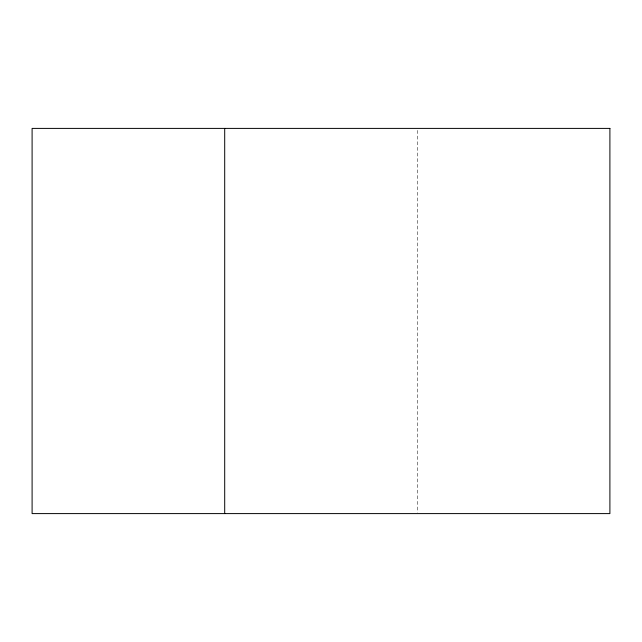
<?xml version="1.0" encoding="UTF-8"?>
<svg xmlns="http://www.w3.org/2000/svg" width="642" height="642" viewBox="0 0 642 642"><rect width="100%" height="100%" fill="white"/><g stroke="black" fill="none" stroke-linecap="round" stroke-linejoin="round"><path stroke-width="0.48" stroke-dasharray="3.21 2.41" d="M417.3 130.406L417.3 512.597"/><path stroke-width="0.96" d="M224.7 128.4L224.7 513.6M609.9 128.4L32.1 128.4L32.1 513.6L609.9 513.6L609.9 128.4"/></g></svg>
